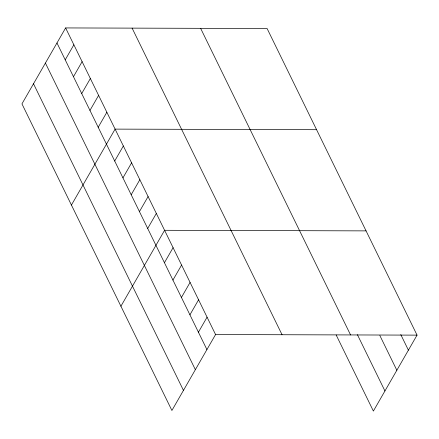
<?xml version="1.0" encoding="UTF-8"?>
<svg xmlns="http://www.w3.org/2000/svg" width="439" height="439" viewBox="0 0 439 439"><rect width="100%" height="100%" fill="white"/><g stroke="black" fill="none" stroke-linecap="round" stroke-linejoin="round"><path stroke-width="0.66" d="M65.62 27.931L21.95 103.873L171.901 410.481L215.565 334.545L65.62 27.931L267.099 28.519L417.05 335.127L373.38 411.069L336.17 334.979M65.219 59.836L73.867 44.794M73.467 76.699L82.109 61.658M81.714 93.562L90.357 78.521M89.957 110.425L98.605 95.389M98.204 127.288L106.853 112.252M71.436 205.051L115.1 129.115L316.585 129.697M114.7 161.014L123.348 145.978M122.947 177.877L131.596 162.842M131.195 194.746L139.843 179.705M139.443 211.609L148.091 196.568M147.691 228.472L156.339 213.431M120.917 306.235L164.587 230.294L366.066 230.881M164.433 262.709L173.081 247.673M172.933 280.082L181.581 265.046M181.428 297.461L190.076 282.42M189.928 314.834L198.576 299.793M198.423 332.208L207.071 317.172M215.565 334.545L417.05 335.127M400.785 334.589L408.402 350.168M379.85 335.517L396.845 370.264M357.395 334.655L384.937 390.968M200.612 28.321L350.563 334.935M132.106 28.123L282.058 334.737M56.971 42.973L206.923 349.581M45.415 63.068L195.366 369.682M33.507 83.772L183.458 390.386"/></g></svg>
